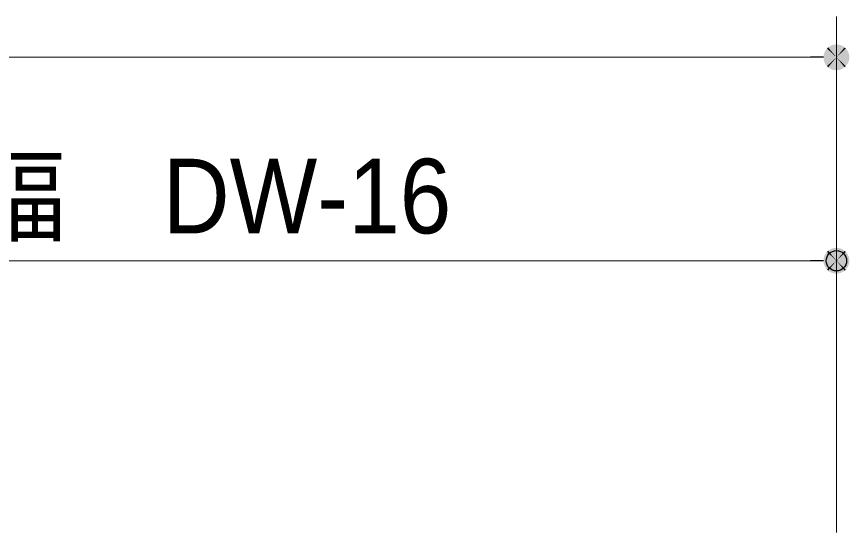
# Model space of a CAD drawing. Units: millimetres, scale not verified. Extents: x -6062 to 6062, y -3045 to 3045.
# Drawn here: x -2878.4 to -2469.1, y 1356 to 1609.5 of the extents above; entities that cross this region are included whole.
import ezdxf
from ezdxf.enums import TextEntityAlignment as Align

# ---------------------------------------------------------------- set-up
doc = ezdxf.new("R2010")
doc.units = ezdxf.units.MM
doc.header["$LTSCALE"] = 20
doc.header["$PDMODE"] = 32
doc.header["$PDSIZE"] = 10
doc.layers.add('0-1_2寸法-1', color=7, linetype='Continuous', lineweight=15)
doc.layers.add('0-2_0', color=7, linetype='Continuous', lineweight=25)
doc.layers.add('0-3_Defpoints', color=7, linetype='Continuous')
doc.styles.add('ＭＳ Ｐゴシック', font='')
doc.styles.get('ＭＳ Ｐゴシック').set_extended_font_data('MS PGothic')

# ---------------------------------------------------------------- blocks, each defined once
blk = doc.blocks.new('_Dot')
at = {"layer": '0-2_0'}
blk.add_line((-10, 0), (-20, 0), dxfattribs=at)
for points in [[(0, 0), (-8.09, 5.88), (-7.29, 6.85)], [(0, 0), (-7.29, 6.85), (-6.37, 7.71)], [(0, 0), (-6.37, 7.71), (-5.36, 8.44)], [(0, 0), (-5.36, 8.44), (-4.26, 9.05)], [(0, 0), (-4.26, 9.05), (-3.09, 9.51)], [(0, 0), (-3.09, 9.51), (-1.87, 9.82)], [(0, 0), (-1.87, 9.82), (-0.63, 9.98)], [(0, 0), (-0.63, 9.98), (0.63, 9.98)], [(0, 0), (0.63, 9.98), (1.87, 9.82)], [(0, 0), (1.87, 9.82), (3.09, 9.51)], [(0, 0), (3.09, 9.51), (4.26, 9.05)], [(0, 0), (4.26, 9.05), (5.36, 8.44)], [(0, 0), (5.36, 8.44), (6.37, 7.71)], [(0, 0), (6.37, 7.71), (7.29, 6.85)], [(0, 0), (7.29, 6.85), (8.09, 5.88)], [(0, 0), (-10, 0), (-9.92, 1.25)], [(0, 0), (-9.92, -1.25), (-10, 0)], [(0, 0), (-9.92, 1.25), (-9.69, 2.49)], [(0, 0), (-9.69, -2.49), (-9.92, -1.25)], [(0, 0), (-9.69, 2.49), (-9.3, 3.68)], [(0, 0), (-9.3, -3.68), (-9.69, -2.49)], [(0, 0), (-9.3, 3.68), (-8.76, 4.82)], [(0, 0), (-8.76, -4.82), (-9.3, -3.68)], [(0, 0), (-8.76, 4.82), (-8.09, 5.88)], [(0, 0), (-8.09, -5.88), (-8.76, -4.82)], [(0, 0), (-7.29, -6.85), (-8.09, -5.88)], [(0, 0), (-6.37, -7.71), (-7.29, -6.85)], [(0, 0), (-5.36, -8.44), (-6.37, -7.71)], [(0, 0), (-4.26, -9.05), (-5.36, -8.44)], [(0, 0), (-3.09, -9.51), (-4.26, -9.05)], [(0, 0), (-1.87, -9.82), (-3.09, -9.51)], [(0, 0), (-0.63, -9.98), (-1.87, -9.82)], [(0, 0), (0.63, -9.98), (-0.63, -9.98)], [(0, 0), (8.09, 5.88), (8.76, 4.82)], [(0, 0), (8.76, 4.82), (9.3, 3.68)], [(0, 0), (9.3, 3.68), (9.69, 2.49)], [(0, 0), (9.69, 2.49), (9.92, 1.25)], [(0, 0), (9.92, 1.25), (10, 0)], [(0, 0), (1.87, -9.82), (0.63, -9.98)], [(0, 0), (3.09, -9.51), (1.87, -9.82)], [(0, 0), (4.26, -9.05), (3.09, -9.51)], [(0, 0), (5.36, -8.44), (4.26, -9.05)], [(0, 0), (6.37, -7.71), (5.36, -8.44)], [(0, 0), (7.29, -6.85), (6.37, -7.71)], [(0, 0), (8.09, -5.88), (7.29, -6.85)], [(0, 0), (8.76, -4.82), (8.09, -5.88)], [(0, 0), (9.3, -3.68), (8.76, -4.82)], [(0, 0), (9.69, -2.49), (9.3, -3.68)], [(0, 0), (9.92, -1.25), (9.69, -2.49)], [(0, 0), (10, 0), (9.92, -1.25)]]:
    blk.add_solid(points, dxfattribs=at)

msp = doc.modelspace()

# ---------------------------------------------------------------- linework, layer by layer
at = {"layer": '0-1_2寸法-1'}
for p, q in [((-2475.5, 1509.54), (-2475.5, 1609.54)), ((-2488.21, 1589.54), (-4102.79, 1589.54)), ((-2475.5, 1356), (-2475.5, 1509.54)), ((-2488.21, 1489.54), (-3274.79, 1489.54))]:
    msp.add_line(p, q, dxfattribs=at)
at = {"layer": '0-3_Defpoints'}
msp.add_point((-2475.5, 1489.54), dxfattribs=at)

# ---------------------------------------------------------------- block references
at = {"layer": '0-1_2寸法-1', "xscale": 0.6356201, "yscale": 0.6356201}
for p in [(-2475.5, 1589.54), (-2475.5, 1489.54)]:
    msp.add_blockref('_Dot', p, dxfattribs=at)

# ---------------------------------------------------------------- texts
at = {"layer": '0-1_2寸法-1', "style": 'ＭＳ Ｐゴシック', "width": 0.95}
msp.add_text('有効開口幅\u3000DW-16', height=36.69, dxfattribs=at).set_placement((-3091.88, 1491.99), align=Align.BOTTOM_LEFT)

doc.saveas('drawing.dxf')
